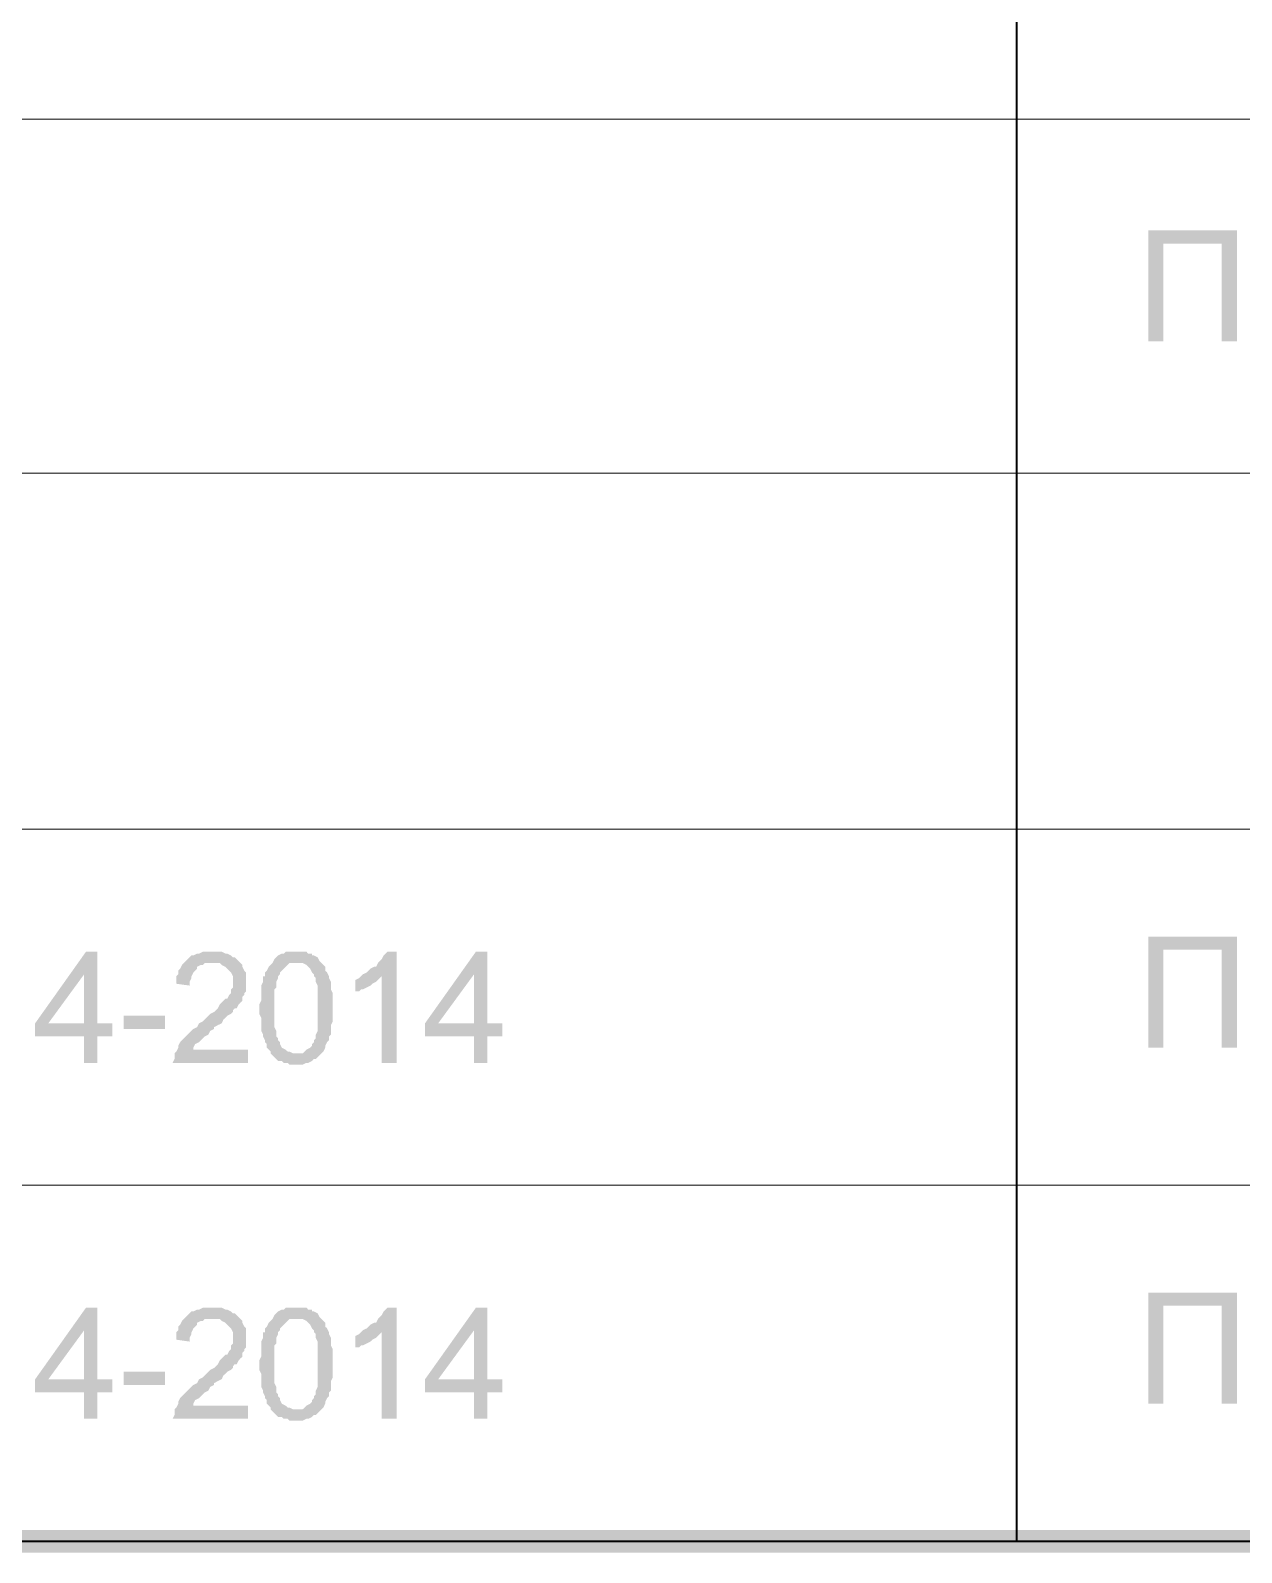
# Model space of a CAD drawing. Header units: millimetres. Extents: x -383313 to -161684, y -117025 to 99224.
# Drawn here: x -366677 to -363955, y -36104 to -32683 of the extents above; entities that cross this region are included whole.
import ezdxf

# ---------------------------------------------------------------- set-up
doc = ezdxf.new("R2010")
doc.units = ezdxf.units.MM
doc.header["$MEASUREMENT"] = 0
doc.layers.add('PDF_Geometry', color=7, linetype='Continuous')
doc.layers.add('PDF_Solid Fills', color=7, linetype='Continuous')

# ---------------------------------------------------------------- blocks, each defined once
blk = doc.blocks.new('A$Cf5759c35')
at = {"layer": 'PDF_Solid Fills'}
for points in [[(-5503.3, -14867.5), (-5702.3, -14867.5), (-5702.3, -15117.2), (-5668.4, -15117.2), (-5668.4, -14897.1), (-5537.2, -14897.1)], [(-5503.3, -16455), (-5702.3, -16455), (-5702.3, -16704.7), (-5668.4, -16704.7), (-5668.4, -16484.6), (-5537.2, -16484.6)], [(-8064.5, -16488.8), (-8089.9, -16488.8), (-8204.2, -16649.7), (-8204.2, -16679.3), (-8094.1, -16679.3), (-8094.1, -16738.6), (-8064.5, -16738.6), (-8064.5, -16679.3), (-8030.6, -16679.3), (-8030.6, -16649.7), (-8064.5, -16649.7), (-8174.6, -16649.7), (-8094.1, -16539.6)], [(-8064.5, -16488.8), (-8094.1, -16539.6), (-8094.1, -16649.7), (-8174.6, -16649.7), (-8064.5, -16649.7)], [(-7806.3, -16488.8), (-7827.4, -16488.8), (-7835.9, -16493.1), (-7840.1, -16493.1), (-7848.6, -16497.3), (-7852.8, -16497.3), (-7857.1, -16501.5), (-7861.3, -16505.8), (-7865.5, -16510), (-7869.8, -16514.2), (-7874, -16518.5), (-7878.2, -16526.9), (-7882.5, -16531.2), (-7882.5, -16539.6), (-7886.7, -16543.9), (-7886.7, -16552.3), (-7886.7, -16560.8), (-7857.1, -16565), (-7857.1, -16556.6), (-7852.8, -16548.1), (-7852.8, -16543.9), (-7848.6, -16535.4), (-7844.4, -16531.2), (-7840.1, -16526.9), (-7840.1, -16522.7), (-7831.7, -16518.5), (-7827.4, -16518.5), (-7823.2, -16514.2), (-7814.7, -16514.2), (-7806.3, -16514.2), (-7742.8, -16514.2), (-7751.2, -16505.8), (-7751.2, -16505.8), (-7755.5, -16501.5), (-7759.7, -16501.5), (-7763.9, -16497.3), (-7772.4, -16493.1), (-7776.6, -16493.1), (-7785.1, -16488.8), (-7789.3, -16488.8), (-7797.8, -16488.8)], [(-7615.8, -16488.8), (-7615.8, -16488.8), (-7641.2, -16488.8), (-7645.4, -16493.1), (-7649.6, -16493.1), (-7658.1, -16497.3), (-7662.3, -16501.5), (-7662.3, -16501.5), (-7666.6, -16505.8), (-7670.8, -16514.2), (-7615.8, -16514.2), (-7615.8, -16514.2), (-7607.3, -16514.2), (-7603.1, -16514.2), (-7594.6, -16518.5), (-7590.4, -16522.7), (-7586.1, -16526.9), (-7581.9, -16535.4), (-7581.9, -16535.4), (-7577.7, -16539.6), (-7577.7, -16543.9), (-7573.4, -16548.1), (-7573.4, -16552.3), (-7573.4, -16556.6), (-7569.2, -16565), (-7569.2, -16573.5), (-7569.2, -16577.7), (-7569.2, -16586.2), (-7569.2, -16594.7), (-7569.2, -16607.4), (-7569.2, -16615.8), (-7569.2, -16615.8), (-7569.2, -16628.5), (-7569.2, -16637), (-7569.2, -16645.5), (-7569.2, -16653.9), (-7569.2, -16658.2), (-7569.2, -16666.6), (-7573.4, -16675.1), (-7573.4, -16679.3), (-7573.4, -16683.6), (-7577.7, -16687.8), (-7577.7, -16692), (-7581.9, -16696.3), (-7581.9, -16700.5), (-7586.1, -16704.7), (-7594.6, -16709), (-7598.8, -16713.2), (-7603.1, -16717.4), (-7611.5, -16717.4), (-7615.8, -16717.4), (-7670.8, -16721.7), (-7666.6, -16725.9), (-7662.3, -16730.1), (-7658.1, -16734.4), (-7649.6, -16734.4), (-7645.4, -16738.6), (-7636.9, -16738.6), (-7632.7, -16742.8), (-7624.2, -16742.8), (-7615.8, -16742.8), (-7615.8, -16742.8), (-7607.3, -16742.8), (-7603.1, -16742.8), (-7594.6, -16738.6), (-7590.4, -16738.6), (-7581.9, -16734.4), (-7577.7, -16730.1), (-7573.4, -16730.1), (-7569.2, -16725.9), (-7565, -16721.7), (-7560.7, -16717.4), (-7556.5, -16713.2), (-7552.3, -16704.7), (-7552.3, -16700.5), (-7548, -16692), (-7543.8, -16687.8), (-7543.8, -16683.6), (-7543.8, -16679.3), (-7539.6, -16675.1), (-7539.6, -16666.6), (-7539.6, -16662.4), (-7539.6, -16653.9), (-7535.3, -16645.5), (-7535.3, -16641.2), (-7535.3, -16632.8), (-7535.3, -16624.3), (-7535.3, -16615.8), (-7535.3, -16611.6), (-7535.3, -16603.1), (-7535.3, -16594.7), (-7535.3, -16586.2), (-7535.3, -16582), (-7539.6, -16573.5), (-7539.6, -16569.3), (-7539.6, -16560.8), (-7539.6, -16556.6), (-7543.8, -16548.1), (-7543.8, -16543.9), (-7548, -16535.4), (-7552.3, -16531.2), (-7552.3, -16522.7), (-7556.5, -16518.5), (-7556.5, -16518.5), (-7560.7, -16514.2), (-7565, -16510), (-7569.2, -16501.5), (-7577.7, -16497.3), (-7581.9, -16497.3), (-7581.9, -16493.1), (-7590.4, -16493.1), (-7594.6, -16488.8), (-7603.1, -16488.8), (-7611.5, -16488.8)], [(-7391.4, -16488.8), (-7412.6, -16488.8), (-7416.8, -16493.1), (-7421, -16497.3), (-7425.3, -16505.8), (-7429.5, -16510), (-7433.7, -16514.2), (-7438, -16522.7), (-7442.2, -16522.7), (-7450.7, -16526.9), (-7454.9, -16531.2), (-7459.1, -16535.4), (-7467.6, -16539.6), (-7425.3, -16543.9), (-7425.3, -16738.6), (-7391.4, -16738.6)], [(-7188.2, -16488.8), (-7213.6, -16488.8), (-7327.9, -16649.7), (-7327.9, -16679.3), (-7217.8, -16679.3), (-7217.8, -16738.6), (-7188.2, -16738.6), (-7188.2, -16679.3), (-7154.3, -16679.3), (-7154.3, -16649.7), (-7188.2, -16649.7), (-7298.3, -16649.7), (-7217.8, -16539.6)], [(-7188.2, -16488.8), (-7217.8, -16539.6), (-7217.8, -16649.7), (-7298.3, -16649.7), (-7188.2, -16649.7)], [(-7742.8, -16514.2), (-7806.3, -16514.2), (-7789.3, -16514.2), (-7785.1, -16518.5), (-7776.6, -16522.7), (-7772.4, -16526.9), (-7772.4, -16526.9), (-7768.2, -16531.2), (-7763.9, -16535.4), (-7759.7, -16543.9), (-7759.7, -16548.1), (-7759.7, -16556.6), (-7759.7, -16560.8), (-7759.7, -16569.3), (-7763.9, -16573.5), (-7763.9, -16582), (-7768.2, -16586.2), (-7772.4, -16594.7), (-7776.6, -16594.7), (-7780.9, -16598.9), (-7785.1, -16603.1), (-7789.3, -16607.4), (-7793.6, -16615.8), (-7797.8, -16620.1), (-7802, -16624.3), (-7810.5, -16628.5), (-7814.7, -16632.8), (-7823.2, -16641.2), (-7827.4, -16645.5), (-7835.9, -16649.7), (-7840.1, -16658.2), (-7848.6, -16662.4), (-7852.8, -16666.6), (-7857.1, -16670.9), (-7861.3, -16675.1), (-7865.5, -16679.3), (-7869.8, -16683.6), (-7874, -16687.8), (-7878.2, -16692), (-7882.5, -16700.5), (-7882.5, -16704.7), (-7886.7, -16713.2), (-7890.9, -16717.4), (-7890.9, -16717.4), (-7890.9, -16725.9), (-7890.9, -16730.1), (-7895.2, -16738.6), (-7725.8, -16738.6), (-7725.8, -16709), (-7848.6, -16709), (-7848.6, -16709), (-7848.6, -16704.7), (-7844.4, -16696.3), (-7835.9, -16692), (-7835.9, -16692), (-7831.7, -16687.8), (-7827.4, -16683.6), (-7823.2, -16679.3), (-7814.7, -16675.1), (-7810.5, -16666.6), (-7802, -16662.4), (-7802, -16658.2), (-7793.6, -16653.9), (-7785.1, -16649.7), (-7780.9, -16641.2), (-7776.6, -16637), (-7772.4, -16632.8), (-7763.9, -16628.5), (-7759.7, -16624.3), (-7759.7, -16620.1), (-7755.5, -16615.8), (-7751.2, -16615.8), (-7747, -16607.4), (-7742.8, -16603.1), (-7738.5, -16598.9), (-7738.5, -16590.4), (-7734.3, -16586.2), (-7734.3, -16582), (-7730.1, -16577.7), (-7730.1, -16569.3), (-7730.1, -16565), (-7730.1, -16556.6), (-7730.1, -16556.6), (-7730.1, -16548.1), (-7730.1, -16543.9), (-7730.1, -16535.4), (-7734.3, -16531.2), (-7738.5, -16522.7), (-7738.5, -16518.5)], [(-7670.8, -16514.2), (-7675, -16518.5), (-7679.3, -16522.7), (-7683.5, -16531.2), (-7687.7, -16535.4), (-7687.7, -16543.9), (-7692, -16543.9), (-7692, -16552.3), (-7692, -16556.6), (-7696.2, -16565), (-7696.2, -16569.3), (-7696.2, -16577.7), (-7696.2, -16582), (-7696.2, -16590.4), (-7696.2, -16598.9), (-7700.4, -16607.4), (-7700.4, -16615.8), (-7700.4, -16620.1), (-7700.4, -16628.5), (-7696.2, -16637), (-7696.2, -16645.5), (-7696.2, -16653.9), (-7696.2, -16662.4), (-7696.2, -16666.6), (-7692, -16675.1), (-7692, -16679.3), (-7687.7, -16687.8), (-7687.7, -16692), (-7683.5, -16696.3), (-7683.5, -16704.7), (-7679.3, -16709), (-7675, -16713.2), (-7675, -16717.4), (-7670.8, -16721.7), (-7615.8, -16717.4), (-7620, -16717.4), (-7624.2, -16717.4), (-7632.7, -16713.2), (-7636.9, -16713.2), (-7641.2, -16709), (-7649.6, -16704.7), (-7653.9, -16696.3), (-7653.9, -16696.3), (-7653.9, -16692), (-7658.1, -16687.8), (-7658.1, -16683.6), (-7662.3, -16679.3), (-7662.3, -16670.9), (-7662.3, -16666.6), (-7666.6, -16658.2), (-7666.6, -16649.7), (-7666.6, -16641.2), (-7666.6, -16632.8), (-7666.6, -16624.3), (-7666.6, -16615.8), (-7666.6, -16607.4), (-7666.6, -16598.9), (-7666.6, -16590.4), (-7666.6, -16582), (-7666.6, -16573.5), (-7662.3, -16569.3), (-7662.3, -16560.8), (-7662.3, -16556.6), (-7658.1, -16548.1), (-7658.1, -16543.9), (-7653.9, -16539.6), (-7653.9, -16535.4), (-7649.6, -16531.2), (-7645.4, -16526.9), (-7641.2, -16522.7), (-7636.9, -16518.5), (-7632.7, -16514.2), (-7624.2, -16514.2), (-7615.8, -16514.2)], [(-7467.6, -16539.6), (-7471.8, -16543.9), (-7476.1, -16548.1), (-7484.5, -16552.3), (-7484.5, -16582), (-7484.5, -16577.7), (-7476.1, -16577.7), (-7471.8, -16573.5), (-7467.6, -16573.5), (-7459.1, -16569.3), (-7450.7, -16565), (-7450.7, -16565), (-7446.4, -16560.8), (-7438, -16556.6), (-7433.7, -16552.3), (-7429.5, -16548.1), (-7425.3, -16543.9)], [(-5503.3, -17255.1), (-5702.3, -17255.1), (-5702.3, -17504.8), (-5668.4, -17504.8), (-5668.4, -17284.7), (-5537.2, -17284.7)], [(-8064.5, -17288.9), (-8089.9, -17288.9), (-8204.2, -17449.8), (-8204.2, -17479.4), (-8094.1, -17479.4), (-8094.1, -17538.7), (-8064.5, -17538.7), (-8064.5, -17479.4), (-8030.6, -17479.4), (-8030.6, -17449.8), (-8064.5, -17449.8), (-8174.6, -17449.8), (-8094.1, -17339.7)], [(-8064.5, -17288.9), (-8094.1, -17339.7), (-8094.1, -17449.8), (-8174.6, -17449.8), (-8064.5, -17449.8)], [(-7806.3, -17288.9), (-7827.4, -17288.9), (-7835.9, -17293.2), (-7840.1, -17293.2), (-7848.6, -17297.4), (-7852.8, -17297.4), (-7857.1, -17301.6), (-7861.3, -17305.9), (-7865.5, -17310.1), (-7869.8, -17314.3), (-7874, -17318.6), (-7878.2, -17327), (-7882.5, -17331.3), (-7882.5, -17339.7), (-7886.7, -17344), (-7886.7, -17352.4), (-7886.7, -17360.9), (-7857.1, -17365.1), (-7857.1, -17356.7), (-7852.8, -17348.2), (-7852.8, -17344), (-7848.6, -17335.5), (-7844.4, -17331.3), (-7840.1, -17327), (-7840.1, -17322.8), (-7831.7, -17318.6), (-7827.4, -17318.6), (-7823.2, -17314.3), (-7814.7, -17314.3), (-7806.3, -17314.3), (-7742.8, -17314.3), (-7751.2, -17305.9), (-7751.2, -17305.9), (-7755.5, -17301.6), (-7759.7, -17301.6), (-7763.9, -17297.4), (-7772.4, -17293.2), (-7776.6, -17293.2), (-7785.1, -17288.9), (-7789.3, -17288.9), (-7797.8, -17288.9)], [(-7615.8, -17288.9), (-7615.8, -17288.9), (-7641.2, -17288.9), (-7645.4, -17293.2), (-7649.6, -17293.2), (-7658.1, -17297.4), (-7662.3, -17301.6), (-7662.3, -17301.6), (-7666.6, -17305.9), (-7670.8, -17314.3), (-7615.8, -17314.3), (-7615.8, -17314.3), (-7607.3, -17314.3), (-7603.1, -17314.3), (-7594.6, -17318.6), (-7590.4, -17322.8), (-7586.1, -17327), (-7581.9, -17335.5), (-7581.9, -17335.5), (-7577.7, -17339.7), (-7577.7, -17344), (-7573.4, -17348.2), (-7573.4, -17352.4), (-7573.4, -17356.7), (-7569.2, -17365.1), (-7569.2, -17373.6), (-7569.2, -17377.8), (-7569.2, -17386.3), (-7569.2, -17394.8), (-7569.2, -17407.5), (-7569.2, -17415.9), (-7569.2, -17415.9), (-7569.2, -17428.6), (-7569.2, -17437.1), (-7569.2, -17445.6), (-7569.2, -17454), (-7569.2, -17458.3), (-7569.2, -17466.7), (-7573.4, -17475.2), (-7573.4, -17479.4), (-7573.4, -17483.7), (-7577.7, -17487.9), (-7577.7, -17492.1), (-7581.9, -17496.4), (-7581.9, -17500.6), (-7586.1, -17504.8), (-7594.6, -17509.1), (-7598.8, -17513.3), (-7603.1, -17517.5), (-7611.5, -17517.5), (-7615.8, -17517.5), (-7670.8, -17521.8), (-7666.6, -17526), (-7662.3, -17530.2), (-7658.1, -17534.5), (-7649.6, -17534.5), (-7645.4, -17538.7), (-7636.9, -17538.7), (-7632.7, -17542.9), (-7624.2, -17542.9), (-7615.8, -17542.9), (-7615.8, -17542.9), (-7607.3, -17542.9), (-7603.1, -17542.9), (-7594.6, -17538.7), (-7590.4, -17538.7), (-7581.9, -17534.5), (-7577.7, -17530.2), (-7573.4, -17530.2), (-7569.2, -17526), (-7565, -17521.8), (-7560.7, -17517.5), (-7556.5, -17513.3), (-7552.3, -17504.8), (-7552.3, -17500.6), (-7548, -17492.1), (-7543.8, -17487.9), (-7543.8, -17483.7), (-7543.8, -17479.4), (-7539.6, -17475.2), (-7539.6, -17466.7), (-7539.6, -17462.5), (-7539.6, -17454), (-7535.3, -17445.6), (-7535.3, -17441.3), (-7535.3, -17432.9), (-7535.3, -17424.4), (-7535.3, -17415.9), (-7535.3, -17411.7), (-7535.3, -17403.2), (-7535.3, -17394.8), (-7535.3, -17386.3), (-7535.3, -17382.1), (-7539.6, -17373.6), (-7539.6, -17369.4), (-7539.6, -17360.9), (-7539.6, -17356.7), (-7543.8, -17348.2), (-7543.8, -17344), (-7548, -17335.5), (-7552.3, -17331.3), (-7552.3, -17322.8), (-7556.5, -17318.6), (-7556.5, -17318.6), (-7560.7, -17314.3), (-7565, -17310.1), (-7569.2, -17301.6), (-7577.7, -17297.4), (-7581.9, -17297.4), (-7581.9, -17293.2), (-7590.4, -17293.2), (-7594.6, -17288.9), (-7603.1, -17288.9), (-7611.5, -17288.9)], [(-7391.4, -17288.9), (-7412.6, -17288.9), (-7416.8, -17293.2), (-7421, -17297.4), (-7425.3, -17305.9), (-7429.5, -17310.1), (-7433.7, -17314.3), (-7438, -17322.8), (-7442.2, -17322.8), (-7450.7, -17327), (-7454.9, -17331.3), (-7459.1, -17335.5), (-7467.6, -17339.7), (-7425.3, -17344), (-7425.3, -17538.7), (-7391.4, -17538.7)], [(-7188.2, -17288.9), (-7213.6, -17288.9), (-7327.9, -17449.8), (-7327.9, -17479.4), (-7217.8, -17479.4), (-7217.8, -17538.7), (-7188.2, -17538.7), (-7188.2, -17479.4), (-7154.3, -17479.4), (-7154.3, -17449.8), (-7188.2, -17449.8), (-7298.3, -17449.8), (-7217.8, -17339.7)], [(-7188.2, -17288.9), (-7217.8, -17339.7), (-7217.8, -17449.8), (-7298.3, -17449.8), (-7188.2, -17449.8)], [(-7742.8, -17314.3), (-7806.3, -17314.3), (-7789.3, -17314.3), (-7785.1, -17318.6), (-7776.6, -17322.8), (-7772.4, -17327), (-7772.4, -17327), (-7768.2, -17331.3), (-7763.9, -17335.5), (-7759.7, -17344), (-7759.7, -17348.2), (-7759.7, -17356.7), (-7759.7, -17360.9), (-7759.7, -17369.4), (-7763.9, -17373.6), (-7763.9, -17382.1), (-7768.2, -17386.3), (-7772.4, -17394.8), (-7776.6, -17394.8), (-7780.9, -17399), (-7785.1, -17403.2), (-7789.3, -17407.5), (-7793.6, -17415.9), (-7797.8, -17420.2), (-7802, -17424.4), (-7810.5, -17428.6), (-7814.7, -17432.9), (-7823.2, -17441.3), (-7827.4, -17445.6), (-7835.9, -17449.8), (-7840.1, -17458.3), (-7848.6, -17462.5), (-7852.8, -17466.7), (-7857.1, -17471), (-7861.3, -17475.2), (-7865.5, -17479.4), (-7869.8, -17483.7), (-7874, -17487.9), (-7878.2, -17492.1), (-7882.5, -17500.6), (-7882.5, -17504.8), (-7886.7, -17513.3), (-7890.9, -17517.5), (-7890.9, -17517.5), (-7890.9, -17526), (-7890.9, -17530.2), (-7895.2, -17538.7), (-7725.8, -17538.7), (-7725.8, -17509.1), (-7848.6, -17509.1), (-7848.6, -17509.1), (-7848.6, -17504.8), (-7844.4, -17496.4), (-7835.9, -17492.1), (-7835.9, -17492.1), (-7831.7, -17487.9), (-7827.4, -17483.7), (-7823.2, -17479.4), (-7814.7, -17475.2), (-7810.5, -17466.7), (-7802, -17462.5), (-7802, -17458.3), (-7793.6, -17454), (-7785.1, -17449.8), (-7780.9, -17441.3), (-7776.6, -17437.1), (-7772.4, -17432.9), (-7763.9, -17428.6), (-7759.7, -17424.4), (-7759.7, -17420.2), (-7755.5, -17415.9), (-7751.2, -17415.9), (-7747, -17407.5), (-7742.8, -17403.2), (-7738.5, -17399), (-7738.5, -17390.5), (-7734.3, -17386.3), (-7734.3, -17382.1), (-7730.1, -17377.8), (-7730.1, -17369.4), (-7730.1, -17365.1), (-7730.1, -17356.7), (-7730.1, -17356.7), (-7730.1, -17348.2), (-7730.1, -17344), (-7730.1, -17335.5), (-7734.3, -17331.3), (-7738.5, -17322.8), (-7738.5, -17318.6)], [(-7670.8, -17314.3), (-7675, -17318.6), (-7679.3, -17322.8), (-7683.5, -17331.3), (-7687.7, -17335.5), (-7687.7, -17344), (-7692, -17344), (-7692, -17352.4), (-7692, -17356.7), (-7696.2, -17365.1), (-7696.2, -17369.4), (-7696.2, -17377.8), (-7696.2, -17382.1), (-7696.2, -17390.5), (-7696.2, -17399), (-7700.4, -17407.5), (-7700.4, -17415.9), (-7700.4, -17420.2), (-7700.4, -17428.6), (-7696.2, -17437.1), (-7696.2, -17445.6), (-7696.2, -17454), (-7696.2, -17462.5), (-7696.2, -17466.7), (-7692, -17475.2), (-7692, -17479.4), (-7687.7, -17487.9), (-7687.7, -17492.1), (-7683.5, -17496.4), (-7683.5, -17504.8), (-7679.3, -17509.1), (-7675, -17513.3), (-7675, -17517.5), (-7670.8, -17521.8), (-7615.8, -17517.5), (-7620, -17517.5), (-7624.2, -17517.5), (-7632.7, -17513.3), (-7636.9, -17513.3), (-7641.2, -17509.1), (-7649.6, -17504.8), (-7653.9, -17496.4), (-7653.9, -17496.4), (-7653.9, -17492.1), (-7658.1, -17487.9), (-7658.1, -17483.7), (-7662.3, -17479.4), (-7662.3, -17471), (-7662.3, -17466.7), (-7666.6, -17458.3), (-7666.6, -17449.8), (-7666.6, -17441.3), (-7666.6, -17432.9), (-7666.6, -17424.4), (-7666.6, -17415.9), (-7666.6, -17407.5), (-7666.6, -17399), (-7666.6, -17390.5), (-7666.6, -17382.1), (-7666.6, -17373.6), (-7662.3, -17369.4), (-7662.3, -17360.9), (-7662.3, -17356.7), (-7658.1, -17348.2), (-7658.1, -17344), (-7653.9, -17339.7), (-7653.9, -17335.5), (-7649.6, -17331.3), (-7645.4, -17327), (-7641.2, -17322.8), (-7636.9, -17318.6), (-7632.7, -17314.3), (-7624.2, -17314.3), (-7615.8, -17314.3)], [(-7467.6, -17339.7), (-7471.8, -17344), (-7476.1, -17348.2), (-7484.5, -17352.4), (-7484.5, -17382.1), (-7484.5, -17377.8), (-7476.1, -17377.8), (-7471.8, -17373.6), (-7467.6, -17373.6), (-7459.1, -17369.4), (-7450.7, -17365.1), (-7450.7, -17365.1), (-7446.4, -17360.9), (-7438, -17356.7), (-7433.7, -17352.4), (-7429.5, -17348.2), (-7425.3, -17344)]]:
    blk.add_hatch(color=8, dxfattribs=at).paths.add_polyline_path(points)
at = {"layer": 'PDF_Geometry', "color": 8, "lineweight": 35}
blk.add_lwpolyline([(4999.4, -17813.9), (4999.4, -7514.2), (-13500.1, -7514.2), (-13500.1, -17813.9)], close=True, dxfattribs=at)
blk.add_lwpolyline([(-5998.6, -7514.2), (-5998.6, -17813.9)], dxfattribs=at)
at = {"layer": 'PDF_Geometry', "color": 8, "lineweight": 13}
for points in [[(-13500.1, -14617.7), (4999.4, -14617.7)], [(-13500.1, -15413.6), (4999.4, -15413.6)], [(-13500.1, -16213.7), (4999.4, -16213.7)], [(-13500.1, -17013.8), (4999.4, -17013.8)]]:
    blk.add_lwpolyline(points, dxfattribs=at)
at = {"layer": 'PDF_Solid Fills', "color": 8, "lineweight": 13}
for points in [[(-5503.3, -14867.5), (-5537.2, -14897.1), (-5503.3, -15117.2), (-5537.2, -15117.2)], [(-5503.3, -16455), (-5537.2, -16484.6), (-5503.3, -16704.7), (-5537.2, -16704.7)], [(-8005.2, -16662.4), (-8005.2, -16632.8), (-7912.1, -16662.4), (-7912.1, -16632.8)], [(-5503.3, -17255.1), (-5537.2, -17284.7), (-5503.3, -17504.8), (-5537.2, -17504.8)], [(-8005.2, -17462.5), (-8005.2, -17432.9), (-7912.1, -17462.5), (-7912.1, -17432.9)], [(43421.1, -17839.3), (43370.3, -17788.5), (-13525.5, -17839.3)], [(43370.3, -17788.5), (-13525.5, -17839.3), (-13474.7, -17788.5)]]:
    blk.add_solid(points, dxfattribs=at)

msp = doc.modelspace()

# ---------------------------------------------------------------- block references
at = {"ltscale": 100}
msp.add_blockref('A$Cf5759c35', (-358461.97282, -18264.93104), dxfattribs=at)

doc.saveas('drawing.dxf')
